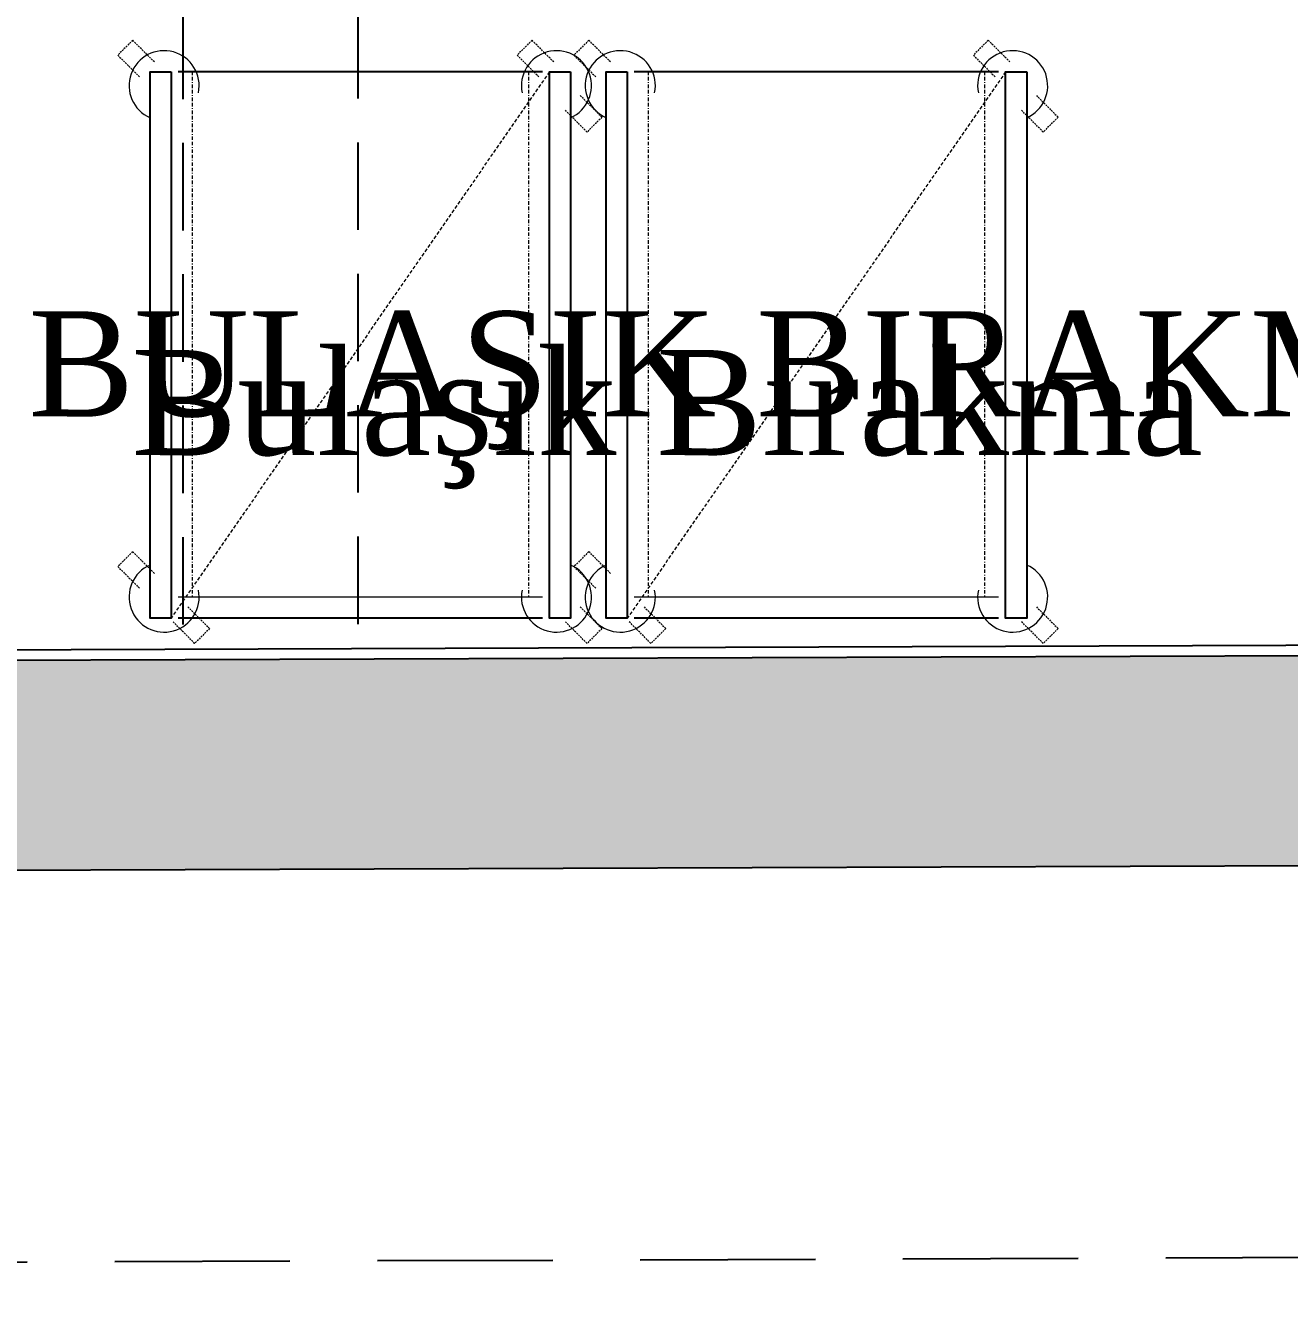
# Model space of a CAD drawing. Header units: millimetres. Extents: x -29311 to -3405, y 28913 to 42880.
# Drawn here: x -16980.4 to -16800, y 39221.1 to 39404 of the extents above; entities that cross this region are included whole.
import ezdxf
from ezdxf.enums import TextEntityAlignment as Align

# ---------------------------------------------------------------- set-up
doc = ezdxf.new("R2010")
doc.units = ezdxf.units.MM
for name, pattern in [('( Hidden )', [0.375, 0.25, -0.125]), ('BORDER', [1.75, 0.5, -0.25, 0.5, -0.25, 0, -0.25]), ('DASHED', [0.75, 0.5, -0.25]), ('HIDDEN', [0.375, 0.25, -0.125])]:
    doc.linetypes.add(name, pattern=pattern)
for name, color, linetype, lineweight in [('-DWG_ANA_1', 7, 'BORDER', 25), ('-DWG_DETAY1', 7, 'Continuous', 25), ('-DWG_DETAY1_1', 7, 'BORDER', 20), ('-DWG_DETAY2', 7, 'Continuous', 15), ('NO', 7, 'Continuous', 30), ('tarama-betonarme', 252, 'Continuous', 13)]:
    doc.layers.add(name, color=color, linetype=linetype, lineweight=lineweight)
for name, color, linetype in [('A-BA', 1, 'Continuous'), ('A-BA-HIDDEN', 136, 'HIDDEN'), ('A-MERDIVEN', 125, 'Continuous'), ('A-SIVA-IC', 97, 'Continuous'), ('A-TEFRIS', 251, 'Continuous'), ('A-YAZI', 136, 'Continuous'), ('vaz_bina2', 161, 'Continuous')]:
    doc.layers.add(name, color=color, linetype=linetype)
doc.styles.add('ROMANS', font='romans')
doc.styles.add('YAZ-50', font='times.ttf', dxfattribs={"width": 0.9})

# ---------------------------------------------------------------- blocks, each defined once
blk = doc.blocks.new('2. bodrum kat kirişileri')
at = {"layer": 'A-BA-HIDDEN', "ltscale": 50}
for points in [[(659.93, -23074.16), (659.93, -22735.07), (976.63, -22735.07)], [(684.93, -23074.08), (684.93, -22763.86)]]:
    blk.add_lwpolyline(points, dxfattribs=at)
blk = doc.blocks.new('ATK100')
at = {"layer": '-DWG_ANA_1', "color": 0, "linetype": 'Continuous'}
for points in [[(0, -78), (0, 0), (3, 0), (3, -78)], [(57, -78), (57, 0), (60, 0), (60, -78)]]:
    blk.add_lwpolyline(points, close=True, dxfattribs=at)
at = {"layer": '-DWG_DETAY1', "color": 0, "linetype": 'Continuous'}
for points in [[(4, 0), (56, 0)], [(4, -78), (56, -78)]]:
    blk.add_lwpolyline(points, dxfattribs=at)
at = {"layer": '-DWG_DETAY1_1', "color": 0}
for points in [[(6, -78), (6, -3)], [(54, -78), (54, -3)]]:
    blk.add_lwpolyline(points, dxfattribs=at)
at = {"layer": '-DWG_DETAY2', "color": 0, "linetype": 'DASHED'}
blk.add_line((3, -78), (57, 0), dxfattribs=at)
at = {"layer": '-DWG_DETAY2', "color": 0, "linetype": 'HIDDEN'}
for points in [[(-1.39, -1.61), (-4.49, 1.49), (-2.36, 3.61), (0.77, 0.47)], [(54.61, -1.61), (51.51, 1.49), (53.64, 3.61), (56.77, 0.47)], [(59.39, -6.39), (62.49, -9.49), (64.61, -7.36), (61.47, -4.23)], [(-1.39, -74.61), (-4.49, -71.51), (-2.36, -69.39), (0.77, -72.53)], [(2.39, -79.39), (5.49, -82.49), (7.61, -80.36), (4.47, -77.23)], [(59.39, -79.39), (62.49, -82.49), (64.61, -80.36), (61.47, -77.23)]]:
    blk.add_lwpolyline(points, dxfattribs=at)
at = {"layer": '-DWG_DETAY2', "color": 0, "linetype": 'Continuous'}
blk.add_lwpolyline([(4, -3), (56, -3)], dxfattribs=at)
at = {"layer": '-DWG_DETAY2', "color": 0}
for centre, start, end in [((2, -3), 348.463, 246.4218), ((58, -3), 293.5782, 191.537), ((2, -76), 113.5782, 11.537), ((58, -76), 168.463, 66.4218)]:
    blk.add_arc(centre, 5, start, end, dxfattribs=at)
at = {"layer": 'NO', "linetype": 'Continuous', "style": 'ROMANS', "width": 0.8}
blk.add_attdef('NO', text='', height=10, dxfattribs=at).set_placement((34, -69), align=Align.MIDDLE)

msp = doc.modelspace()

# ---------------------------------------------------------------- hatches: boundary and pattern name
at = {"layer": 'tarama-betonarme'}
h = msp.add_hatch(dxfattribs=at)
h.set_pattern_fill('ANSI35', color=256, scale=25, style=0)
h.set_pattern_definition([(45, (-65876.5644, 54657.0166), (-4.4194174, 4.4194174), []), (45, (-65872.145, 54657.0166), (-4.4194174, 4.4194174), [7.8125, -1.5625, 0, -1.5625])])
h.paths.add_polyline_path([(-18785.37, 39307.05), (-19021.29, 41114.45), (-14216.73, 41300.68), (-13835.02, 39324.64)], flags=16)
h.paths.add_polyline_path([(-18811.7, 39276.95), (-19055.29, 41143.15), (-14192.15, 41331.65), (-13798.7, 39294.77)])

# ---------------------------------------------------------------- linework, layer by layer
at = {"layer": 'A-BA'}
msp.add_line((-13798.7, 39294.77), (-18811.7, 39276.95), dxfattribs=at)
msp.add_lwpolyline([(-19021.29, 41114.45), (-18785.37, 39307.05), (-13835.02, 39324.64)], dxfattribs=at)
at = {"layer": 'A-SIVA-IC'}
msp.add_lwpolyline([(-18094.12, 39311), (-16640.49, 39316.17)], dxfattribs=at)
at = {"layer": 'vaz_bina2', "linetype": '( Hidden )', "ltscale": 100}
msp.add_lwpolyline([(-19048.76, 41087.28), (-18805.18, 39221.08), (-13792.17, 39238.89), (-12774.38, 39242.51), (-13043.32, 40634.75), (-13285.11, 41117.08), (-13613.35, 41407.74), (-13970.55, 41596.35), (-14341.7, 41706.43), (-14710.49, 41755.81), (-19113.74, 41585.13)], close=True, dxfattribs=at)

# ---------------------------------------------------------------- block references
at = {"layer": 'A-MERDIVEN'}
msp.add_blockref('2. bodrum kat kirişileri', (-17617.87, 62392.7), dxfattribs=at)
at = {"layer": 'A-TEFRIS', "rotation": 180}
for p in [(-16902.65, 39319.46), (-16837.54, 39319.46)]:
    msp.add_blockref('ATK100', p, dxfattribs=at)

# ---------------------------------------------------------------- texts
at = {"layer": 'A-YAZI', "style": 'YAZ-50'}
for s, p in [('BULAŞIK BIRAKMA', (-16874.6, 39348.27)), ('Bulaşık Bırakma ', (-16886.03, 39342.73))]:
    msp.add_text(s, height=15, dxfattribs=at).set_placement(p, align=Align.CENTER)

doc.saveas('drawing.dxf')
